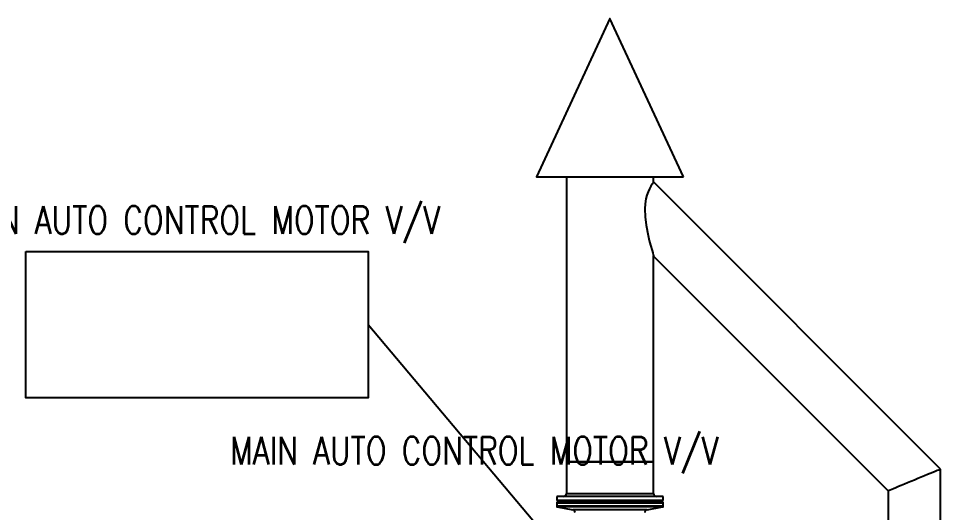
# Model space of a CAD drawing. Header units: millimetres. Extents: x 1152 to 6701, y 651 to 3284.
# Drawn here: x 5127 to 5797, y 2673 to 3032 of the extents above; entities that cross this region are included whole.
import ezdxf
from ezdxf.enums import TextEntityAlignment as Align

# ---------------------------------------------------------------- set-up
doc = ezdxf.new("R2010")
doc.units = ezdxf.units.MM
doc.layers.add('10 실선', color=40, linetype='Continuous', lineweight=25)
doc.layers.add('SLD-0', color=7, linetype='Continuous')
doc.styles.add('MRHANS', font='romans.shx', dxfattribs={"width": 0.8, "bigfont": 'whgdtxt.shx'})
doc.dimstyles.new('T8', dxfattribs={"dimscale": 8, "dimtxt": 2.5, "dimasz": 2, "dimexe": 0.5, "dimexo": 1, "dimgap": 1.25, "dimtad": 1, "dimdec": 1, "dimdsep": 46, "dimtxsty": 'MRHANS', "dimcen": -2, "dimclrd": 3, "dimclre": 3, "dimclrt": 7, "dimadec": 0, "dimazin": 0, "dimtfac": 1, "dimtdec": 1, "dimtix": 1, "dimtmove": 2, "dimatfit": 3, "dimfxl": 0, "dimtolj": 1, "dimarcsym": 0})

msp = doc.modelspace()

# ---------------------------------------------------------------- linework, layer by layer
at = {"layer": '10 실선', "ltscale": 5}
for points in [[(5610.55, 2917.31), (5557.09, 3032.33), (5503.63, 2917.31)], [(5132.3, 2862.96), (5381.32, 2862.96), (5381.32, 2756.77), (5132.3, 2756.77)]]:
    msp.add_lwpolyline(points, close=True, dxfattribs=at)
at = {"layer": 'SLD-0', "color": 7, "linetype": 'Continuous', "lineweight": 25}
for p, q in [((5525.36, 2917.31), (5525.36, 2710.32)), ((5588.81, 2913.57), (5588.81, 2917.31)), ((5797.45, 2704.96), (5588.82, 2913.6)), ((5588.81, 2710.32), (5588.81, 2859.76)), ((5588.81, 2859.76), (5759.38, 2689.2)), ((5525.36, 2710.32), (5525.36, 2687.19)), ((5525.36, 2710.32), (5588.81, 2710.32)), ((5557.09, 2710.32), (5525.36, 2710.32)), ((5588.81, 2710.32), (5557.09, 2710.32)), ((5588.81, 2687.19), (5588.81, 2710.32)), ((5797.45, 2667.1), (5797.45, 2704.96)), ((5759.38, 2689.2), (5759.38, 2667.1)), ((5518.37, 2685.19), (5518.37, 2682.34)), ((5557.09, 2685.19), (5518.37, 2685.19)), ((5557.09, 2682.34), (5518.37, 2682.34)), ((5557.09, 2687.19), (5525.36, 2687.19)), ((5588.81, 2687.19), (5557.09, 2687.19)), ((5595.81, 2685.19), (5557.09, 2685.19)), ((5595.81, 2682.34), (5557.09, 2682.34)), ((5595.81, 2682.34), (5595.81, 2685.19)), ((5518.37, 2680.34), (5518.37, 2678.06)), ((5531.97, 2680.34), (5518.37, 2680.34)), ((5531.97, 2678.06), (5518.37, 2678.06)), ((5518.78, 2677.57), (5530.13, 2675.45)), ((5532.24, 2677.57), (5518.78, 2677.57)), ((5532.3, 2680.84), (5518.87, 2680.84)), ((5539.6, 2675.45), (5530.13, 2675.45)), ((5595.81, 2680.34), (5531.97, 2680.34)), ((5595.81, 2678.06), (5531.97, 2678.06)), ((5595.4, 2677.57), (5532.24, 2677.57)), ((5595.31, 2680.84), (5532.3, 2680.84)), ((5584.05, 2675.45), (5539.6, 2675.45)), ((5584.05, 2675.45), (5595.4, 2677.57)), ((5595.81, 2678.06), (5595.81, 2680.34))]:
    msp.add_line(p, q, dxfattribs=at)
at = {"layer": 'SLD-0', "color": 7, "linetype": 'Continuous', "lineweight": 25, "flags": 128}
for points in [[(5588.79, 2913.57), (5588.72, 2913.47), (5588.31, 2912.91), (5587.66, 2911.93), (5586.76, 2910.48), (5585.8, 2908.69), (5584.8, 2906.44), (5583.97, 2904.05), (5583.28, 2901.35), (5582.72, 2897.8), (5582.48, 2894.03), (5582.68, 2888.17), (5583.4, 2882.27), (5584.84, 2874.8), (5585.69, 2871.14), (5586.58, 2867.68), (5587.67, 2863.71), (5588.14, 2862.05), (5588.54, 2860.7), (5588.8, 2859.82), (5588.81, 2859.76), (5588.81, 2859.76)], [(5797.45, 2704.96), (5797.29, 2704.9), (5796.8, 2704.7), (5796, 2704.36), (5794.9, 2703.91), (5793.52, 2703.34), (5791.88, 2702.66), (5790, 2701.88), (5787.93, 2701.02), (5785.7, 2700.1), (5783.34, 2699.12), (5780.9, 2698.11), (5778.42, 2697.08), (5775.93, 2696.05), (5773.49, 2695.04), (5771.13, 2694.06), (5768.9, 2693.14), (5766.83, 2692.28), (5764.96, 2691.5), (5763.32, 2690.82), (5761.93, 2690.25), (5760.83, 2689.8), (5760.03, 2689.46), (5759.54, 2689.26), (5759.38, 2689.2)]]:
    msp.add_lwpolyline(points, dxfattribs=at)
at = {"layer": 'SLD-0', "color": 7, "linetype": 'Continuous', "lineweight": 25}
for centre, radius, start, end in [((5523.36, 2687.19), 2, 270, 0), ((5590.81, 2687.19), 2, 180, 270), ((5518.87, 2680.34), 0.5, 90, 180), ((5518.87, 2678.06), 0.5, 180, 259.43199), ((5529.76, 2673.49), 2, 0, 79.43199), ((5584.42, 2673.49), 2, 100.56801, 180), ((5595.31, 2680.34), 0.5, 0, 90), ((5595.31, 2678.06), 0.5, 280.56801, 0)]:
    msp.add_arc(centre, radius, start, end, dxfattribs=at)

# ---------------------------------------------------------------- texts
at = {"style": 'MRHANS', "width": 0.8}
for p in [(5255.97, 2875.89), (5458.38, 2708.48)]:
    msp.add_text('MAIN AUTO CONTROL MOTOR V/V', height=20, dxfattribs=at).set_placement(p, align=Align.CENTER)

# ---------------------------------------------------------------- leaders
at = {"layer": '10 실선', "ltscale": 5}
msp.add_leader([(5550.04, 2609.52), (5381.32, 2809.86)], dimstyle='T8', dxfattribs=at)

doc.saveas('drawing.dxf')
